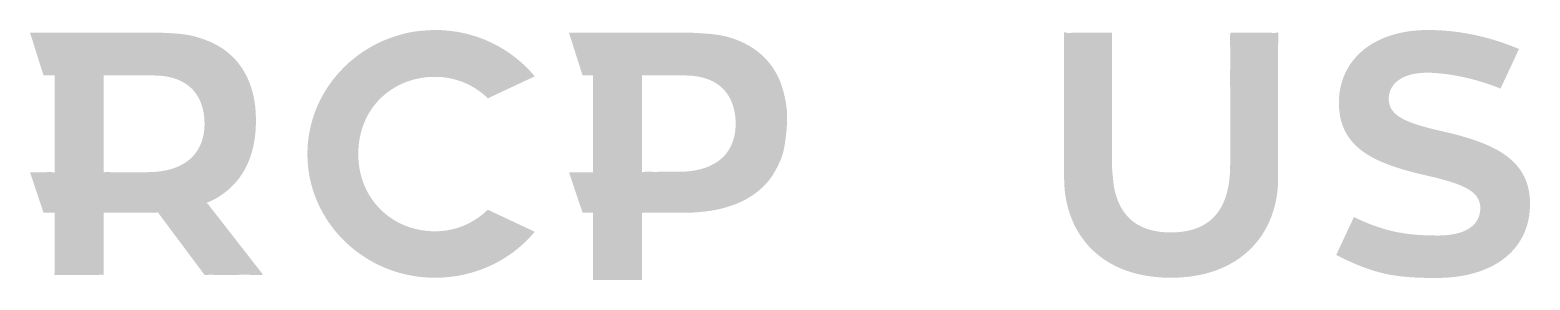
# Model space of a CAD drawing. Header units: millimetres. Extents: x 38276 to 732616, y -569659 to 393546.
# Drawn here: x 732603.78 to 732615.88, y 307869.67 to 307871.68 of the extents above.
import ezdxf

# ---------------------------------------------------------------- set-up
doc = ezdxf.new("R2010")
doc.units = ezdxf.units.MM
doc.header["$LTSCALE"] = 1000
doc.layers.add('2017_11-sheet-LOGO$0$C-SHET-TTLB', color=11, linetype='Continuous', lineweight=18)

msp = doc.modelspace()

# ---------------------------------------------------------------- hatches: boundary and pattern name
at = {"layer": '2017_11-sheet-LOGO$0$C-SHET-TTLB'}
h = msp.add_hatch(color=256, dxfattribs=at)
edge = h.paths.add_edge_path(flags=0)
edge.add_spline(control_points=[(732605.604, 307870.955), (732605.604, 307871.32), (732605.41, 307871.658), (732604.84, 307871.658), (732604.84, 307871.658), (732604.048, 307871.658), (732604.048, 307871.658), (732604.048, 307871.658), (732603.98, 307871.658), (732603.98, 307871.658), (732603.98, 307871.658), (732603.782, 307871.658), (732603.782, 307871.658), (732603.782, 307871.658), (732603.891, 307871.314), (732603.891, 307871.314), (732603.891, 307871.314), (732603.98, 307871.314), (732603.98, 307871.314), (732603.98, 307871.314), (732603.98, 307870.535), (732603.98, 307870.535), (732603.98, 307870.535), (732603.782, 307870.535), (732603.782, 307870.535), (732603.782, 307870.535), (732603.891, 307870.208), (732603.891, 307870.208), (732603.891, 307870.208), (732603.98, 307870.208), (732603.98, 307870.208), (732603.98, 307870.208), (732603.98, 307869.708), (732603.98, 307869.708), (732603.98, 307869.708), (732604.375, 307869.708), (732604.375, 307869.708), (732604.375, 307869.708), (732604.375, 307870.208), (732604.375, 307870.208), (732604.375, 307870.208), (732604.738, 307870.208), (732604.738, 307870.208), (732604.763, 307870.208), (732604.79, 307870.208), (732604.813, 307870.211), (732604.813, 307870.211), (732605.189, 307869.708), (732605.189, 307869.708), (732605.189, 307869.708), (732605.662, 307869.708), (732605.662, 307869.708), (732605.662, 307869.708), (732605.209, 307870.288), (732605.209, 307870.288), (732605.465, 307870.399), (732605.604, 307870.621), (732605.604, 307870.955)], knot_values=[0, 0, 0, 0, 0.452553, 0.452553, 0.452553, 0.905106, 0.905106, 0.905106, 1.35766, 1.35766, 1.35766, 1.810213, 1.810213, 1.810213, 2.262766, 2.262766, 2.262766, 2.715319, 2.715319, 2.715319, 3.167873, 3.167873, 3.167873, 3.620426, 3.620426, 3.620426, 4.072979, 4.072979, 4.072979, 4.525532, 4.525532, 4.525532, 4.978086, 4.978086, 4.978086, 5.430639, 5.430639, 5.430639, 5.883192, 5.883192, 5.883192, 6.335745, 6.335745, 6.335745, 6.788299, 6.788299, 6.788299, 7.240852, 7.240852, 7.240852, 7.693405, 7.693405, 7.693405, 8.145958, 8.145958, 8.145958, 8.598512, 8.598512, 8.598512, 8.598512], weights=[1, 1, 1, 1, 1, 1, 1, 1, 1, 1, 1, 1, 1, 1, 1, 1, 1, 1, 1, 1, 1, 1, 1, 1, 1, 1, 1, 1, 1, 1, 1, 1, 1, 1, 1, 1, 1, 1, 1, 1, 1, 1, 1, 1, 1, 1, 1, 1, 1, 1, 1, 1, 1, 1, 1, 1, 1, 1], degree=3, periodic=0)
edge = h.paths.add_edge_path(flags=0)
edge.add_spline(control_points=[(732604.724, 307870.535), (732604.724, 307870.535), (732604.375, 307870.535), (732604.375, 307870.535), (732604.375, 307870.535), (732604.375, 307871.314), (732604.375, 307871.314), (732604.375, 307871.314), (732604.776, 307871.314), (732604.776, 307871.314), (732605.084, 307871.314), (732605.189, 307871.126), (732605.189, 307870.925), (732605.189, 307870.694), (732605.04, 307870.535), (732604.724, 307870.535)], knot_values=[0, 0, 0, 0, 0.572623, 0.572623, 0.572623, 1.145246, 1.145246, 1.145246, 1.717868, 1.717868, 1.717868, 2.290491, 2.290491, 2.290491, 2.863114, 2.863114, 2.863114, 2.863114], weights=[1, 1, 1, 1, 1, 1, 1, 1, 1, 1, 1, 1, 1, 1, 1, 1], degree=3, periodic=0)
h = msp.add_hatch(color=256, dxfattribs=at)
edge = h.paths.add_edge_path(flags=0)
edge.add_spline(control_points=[(732607.048, 307871.303), (732607.213, 307871.303), (732607.363, 307871.238), (732607.474, 307871.13), (732607.474, 307871.13), (732607.852, 307871.307), (732607.852, 307871.307), (732607.663, 307871.534), (732607.374, 307871.68), (732607.048, 307871.68), (732606.482, 307871.68), (732606.019, 307871.232), (732606.019, 307870.681), (732606.019, 307870.131), (732606.482, 307869.685), (732607.048, 307869.685), (732607.374, 307869.685), (732607.663, 307869.829), (732607.852, 307870.055), (732607.852, 307870.055), (732607.473, 307870.233), (732607.473, 307870.233), (732607.363, 307870.125), (732607.213, 307870.059), (732607.048, 307870.059), (732606.708, 307870.059), (732606.429, 307870.314), (732606.429, 307870.681), (732606.429, 307871.055), (732606.708, 307871.303), (732607.048, 307871.303)], knot_values=[0, 0, 0, 0, 0.87517, 0.87517, 0.87517, 1.750339, 1.750339, 1.750339, 2.625509, 2.625509, 2.625509, 3.500679, 3.500679, 3.500679, 4.375848, 4.375848, 4.375848, 5.251018, 5.251018, 5.251018, 6.126188, 6.126188, 6.126188, 7.001357, 7.001357, 7.001357, 7.876527, 7.876527, 7.876527, 8.751696, 8.751696, 8.751696, 8.751696], weights=[1, 1, 1, 1, 1, 1, 1, 1, 1, 1, 1, 1, 1, 1, 1, 1, 1, 1, 1, 1, 1, 1, 1, 1, 1, 1, 1, 1, 1, 1, 1], degree=3, periodic=0)
h = msp.add_hatch(color=256, dxfattribs=at)
edge = h.paths.add_edge_path(flags=0)
edge.add_spline(control_points=[(732609.123, 307871.658), (732609.123, 307871.658), (732608.395, 307871.658), (732608.395, 307871.658), (732608.395, 307871.658), (732608.322, 307871.658), (732608.322, 307871.658), (732608.322, 307871.658), (732608.128, 307871.658), (732608.128, 307871.658), (732608.128, 307871.658), (732608.238, 307871.314), (732608.238, 307871.314), (732608.238, 307871.314), (732608.322, 307871.314), (732608.322, 307871.314), (732608.322, 307871.314), (732608.322, 307870.535), (732608.322, 307870.535), (732608.322, 307870.535), (732608.128, 307870.535), (732608.128, 307870.535), (732608.128, 307870.535), (732608.238, 307870.208), (732608.238, 307870.208), (732608.238, 307870.208), (732608.322, 307870.208), (732608.322, 307870.208), (732608.322, 307870.208), (732608.322, 307869.667), (732608.322, 307869.667), (732608.322, 307869.667), (732608.717, 307869.667), (732608.717, 307869.667), (732608.717, 307869.667), (732608.717, 307870.208), (732608.717, 307870.208), (732608.717, 307870.208), (732609.046, 307870.208), (732609.046, 307870.208), (732609.541, 307870.208), (732609.887, 307870.421), (732609.887, 307870.955), (732609.887, 307871.32), (732609.693, 307871.658), (732609.123, 307871.658)], knot_values=[0, 0, 0, 0, 0.474225, 0.474225, 0.474225, 0.948449, 0.948449, 0.948449, 1.422674, 1.422674, 1.422674, 1.896899, 1.896899, 1.896899, 2.371123, 2.371123, 2.371123, 2.845348, 2.845348, 2.845348, 3.319573, 3.319573, 3.319573, 3.793798, 3.793798, 3.793798, 4.268022, 4.268022, 4.268022, 4.742247, 4.742247, 4.742247, 5.216472, 5.216472, 5.216472, 5.690696, 5.690696, 5.690696, 6.164921, 6.164921, 6.164921, 6.639146, 6.639146, 6.639146, 7.11337, 7.11337, 7.11337, 7.11337], weights=[1, 1, 1, 1, 1, 1, 1, 1, 1, 1, 1, 1, 1, 1, 1, 1, 1, 1, 1, 1, 1, 1, 1, 1, 1, 1, 1, 1, 1, 1, 1, 1, 1, 1, 1, 1, 1, 1, 1, 1, 1, 1, 1, 1, 1, 1], degree=3, periodic=0)
edge = h.paths.add_edge_path(flags=0)
edge.add_spline(control_points=[(732609.007, 307870.538), (732609.007, 307870.538), (732608.717, 307870.538), (732608.717, 307870.538), (732608.717, 307870.538), (732608.717, 307871.314), (732608.717, 307871.314), (732608.717, 307871.314), (732609.06, 307871.314), (732609.06, 307871.314), (732609.367, 307871.314), (732609.472, 307871.126), (732609.472, 307870.925), (732609.472, 307870.694), (732609.322, 307870.538), (732609.007, 307870.538)], knot_values=[0, 0, 0, 0, 0.548058, 0.548058, 0.548058, 1.096117, 1.096117, 1.096117, 1.644175, 1.644175, 1.644175, 2.192234, 2.192234, 2.192234, 2.740292, 2.740292, 2.740292, 2.740292], weights=[1, 1, 1, 1, 1, 1, 1, 1, 1, 1, 1, 1, 1, 1, 1, 1], degree=3, periodic=0)
h = msp.add_hatch(color=256, dxfattribs=at)
edge = h.paths.add_edge_path(flags=0)
edge.add_spline(control_points=[(732613.46, 307870.593), (732613.46, 307870.228), (732613.296, 307870.05), (732612.981, 307870.05), (732612.671, 307870.05), (732612.508, 307870.225), (732612.508, 307870.593), (732612.508, 307870.593), (732612.508, 307871.658), (732612.508, 307871.658), (732612.508, 307871.658), (732612.121, 307871.658), (732612.121, 307871.658), (732612.121, 307871.658), (732612.121, 307870.49), (732612.121, 307870.49), (732612.121, 307870.04), (732612.417, 307869.685), (732612.981, 307869.685), (732613.548, 307869.685), (732613.847, 307870.042), (732613.847, 307870.49), (732613.847, 307870.49), (732613.847, 307871.658), (732613.847, 307871.658), (732613.847, 307871.658), (732613.46, 307871.658), (732613.46, 307871.658), (732613.46, 307871.658), (732613.46, 307870.593), (732613.46, 307870.593)], knot_values=[0, 0, 0, 0, 0.955579, 0.955579, 0.955579, 1.911158, 1.911158, 1.911158, 2.866737, 2.866737, 2.866737, 3.822316, 3.822316, 3.822316, 4.777895, 4.777895, 4.777895, 5.733474, 5.733474, 5.733474, 6.689053, 6.689053, 6.689053, 7.644632, 7.644632, 7.644632, 8.600211, 8.600211, 8.600211, 9.55579, 9.55579, 9.55579, 9.55579], weights=[1, 1, 1, 1, 1, 1, 1, 1, 1, 1, 1, 1, 1, 1, 1, 1, 1, 1, 1, 1, 1, 1, 1, 1, 1, 1, 1, 1, 1, 1, 1], degree=3, periodic=0)
h = msp.add_hatch(color=256, dxfattribs=at)
edge = h.paths.add_edge_path(flags=0)
edge.add_spline(control_points=[(732615.169, 307870.865), (732614.877, 307870.931), (732614.739, 307870.989), (732614.739, 307871.126), (732614.739, 307871.248), (732614.849, 307871.336), (732615.048, 307871.336), (732615.23, 307871.336), (732615.468, 307871.28), (732615.64, 307871.208), (732615.64, 307871.208), (732615.789, 307871.527), (732615.789, 307871.527), (732615.599, 307871.608), (732615.344, 307871.68), (732615.056, 307871.68), (732614.611, 307871.68), (732614.337, 307871.437), (732614.337, 307871.093), (732614.337, 307870.71), (732614.66, 307870.595), (732615.062, 307870.504), (732615.346, 307870.438), (732615.477, 307870.379), (732615.477, 307870.246), (732615.477, 307870.103), (732615.35, 307870.025), (732615.137, 307870.025), (732614.895, 307870.025), (732614.713, 307870.05), (732614.458, 307870.174), (732614.458, 307870.174), (732614.315, 307869.868), (732614.315, 307869.868), (732614.624, 307869.712), (732614.791, 307869.683), (732615.123, 307869.683), (732615.576, 307869.683), (732615.878, 307869.905), (732615.878, 307870.281), (732615.878, 307870.637), (732615.59, 307870.77), (732615.169, 307870.865)], knot_values=[0, 0, 0, 0, 0.692691, 0.692691, 0.692691, 1.385382, 1.385382, 1.385382, 2.078074, 2.078074, 2.078074, 2.770765, 2.770765, 2.770765, 3.463456, 3.463456, 3.463456, 4.156147, 4.156147, 4.156147, 4.848838, 4.848838, 4.848838, 5.541529, 5.541529, 5.541529, 6.234221, 6.234221, 6.234221, 6.926912, 6.926912, 6.926912, 7.619603, 7.619603, 7.619603, 8.312294, 8.312294, 8.312294, 9.004985, 9.004985, 9.004985, 9.697676, 9.697676, 9.697676, 9.697676], weights=[1, 1, 1, 1, 1, 1, 1, 1, 1, 1, 1, 1, 1, 1, 1, 1, 1, 1, 1, 1, 1, 1, 1, 1, 1, 1, 1, 1, 1, 1, 1, 1, 1, 1, 1, 1, 1, 1, 1, 1, 1, 1, 1], degree=3, periodic=0)

doc.saveas('drawing.dxf')
